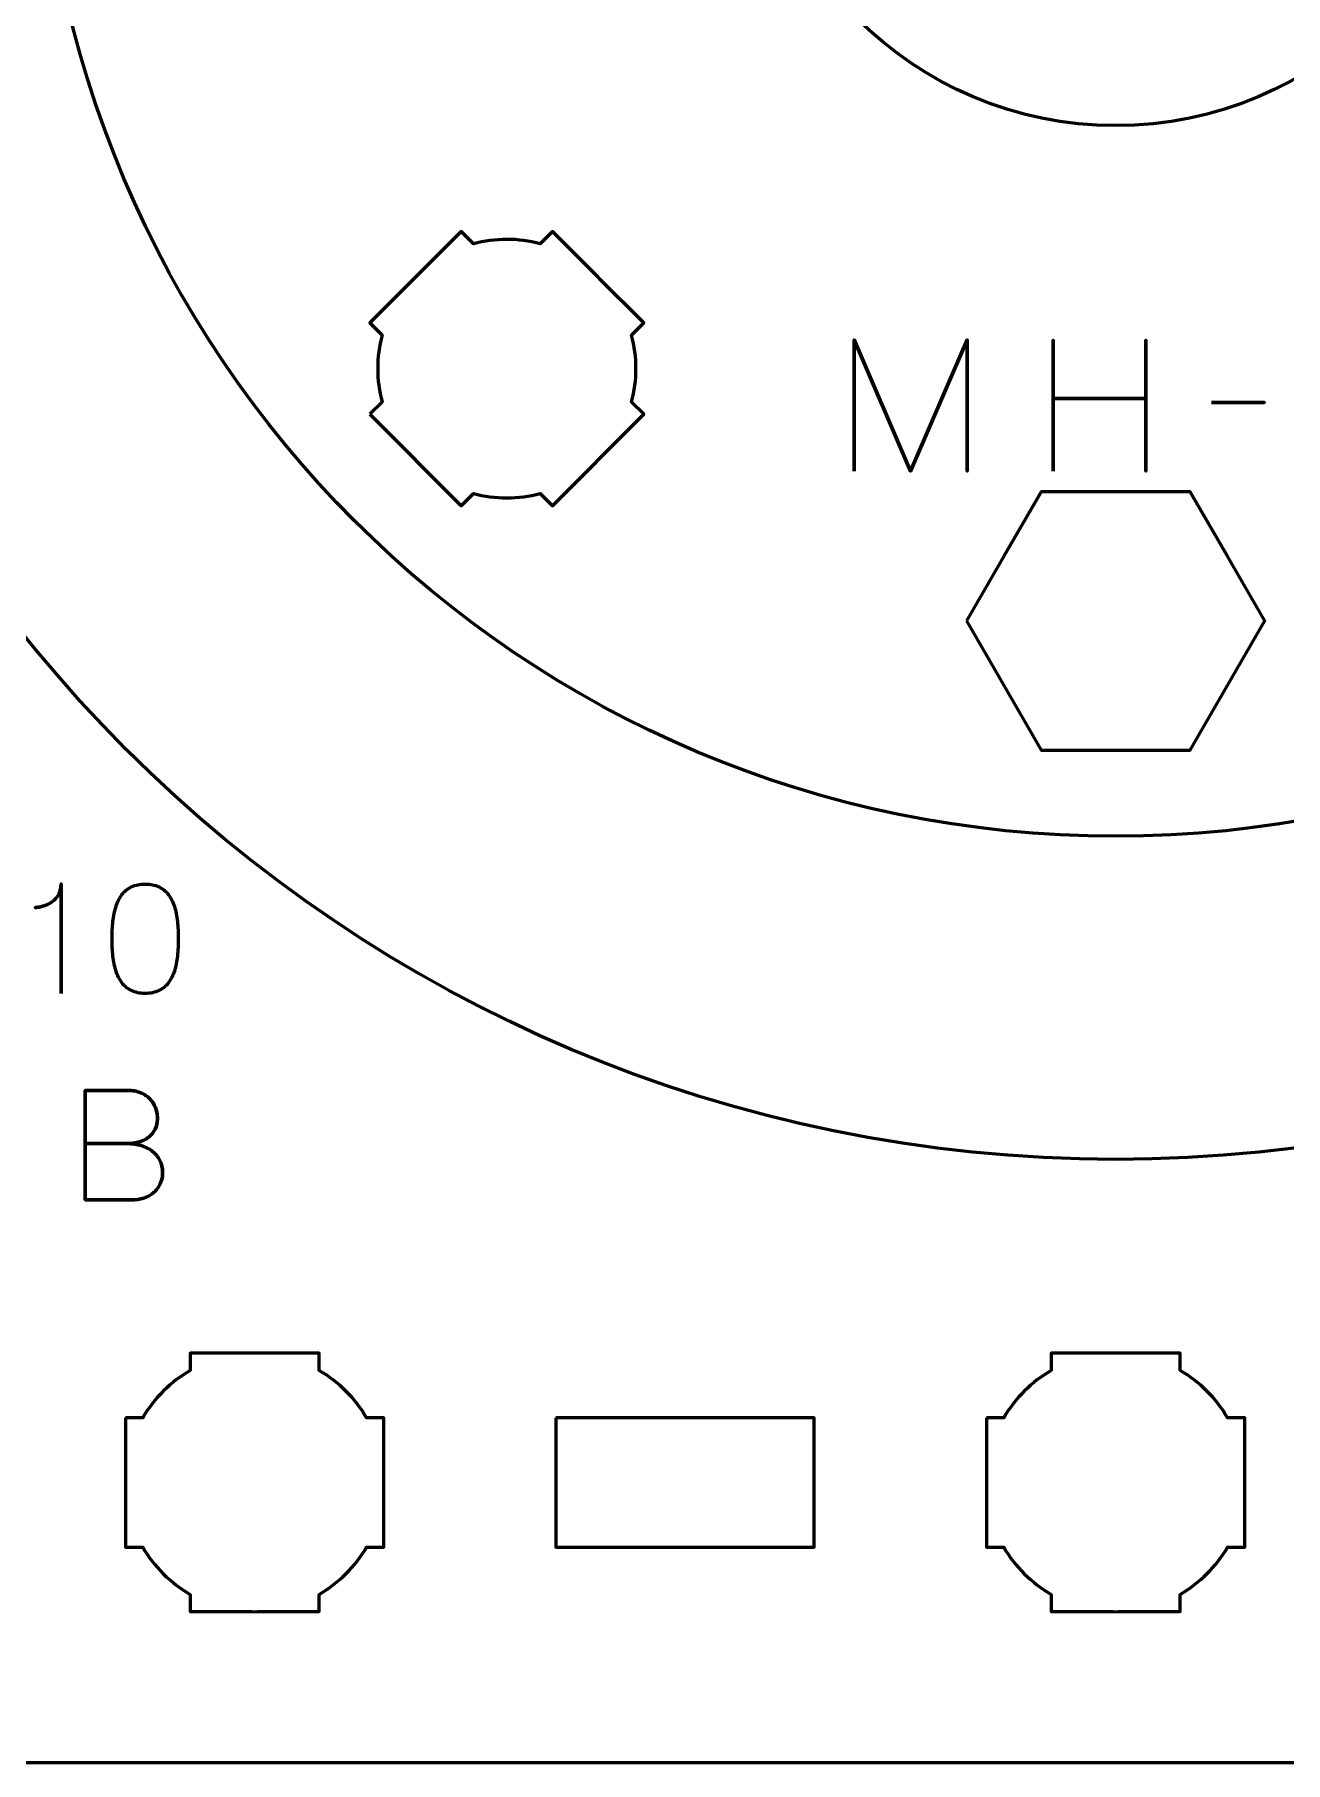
# Model space of a CAD drawing. Header units: centimetres. Extents: x -30.2 to 9.2, y -19.5 to -10.2.
# Drawn here: x -18.011 to -15.106, y -19.5 to -15.489 of the extents above; entities that cross this region are included whole.
import ezdxf

# ---------------------------------------------------------------- set-up
doc = ezdxf.new("R2010")
doc.units = ezdxf.units.CM
doc.header["$MEASUREMENT"] = 0
doc.layers.add('Layer 1', color=7, linetype='Continuous')

msp = doc.modelspace()

# ---------------------------------------------------------------- linework, layer by layer
at = {"layer": 'Layer 1', "lineweight": 53}
for centre, major_axis in [((-15.50001, -14.85001), (0, 3.25)), ((-15.50001, -14.85), (0, 2.5))]:
    msp.add_ellipse(centre, major_axis=major_axis, ratio=1, dxfattribs=at)
at = {"layer": 'Layer 1', "color": 250, "lineweight": 53}
msp.add_ellipse((-15.49999, -14.85), major_axis=(0, 0.85), ratio=1, dxfattribs=at)
at = {"layer": 'Layer 1', "lineweight": 53}
for points, knots in [([(-19.64995, -10.19995), (-19.64995, -10.19995), (-11.35005, -10.19995), (-11.35005, -10.19995), (-11.35005, -10.19995), (-11.07305, -10.19995), (-10.84995, -10.42305), (-10.84995, -10.70005), (-10.84995, -10.70005), (-10.84995, -10.70005), (-10.84995, -18.99995), (-10.84995, -18.99995), (-10.84995, -18.99995), (-10.84995, -19.27695), (-11.07305, -19.50005), (-11.35005, -19.50005), (-11.35005, -19.50005), (-11.35005, -19.50005), (-19.64995, -19.50005), (-19.64995, -19.50005), (-19.64995, -19.50005), (-19.92695, -19.50005), (-20.15005, -19.27695), (-20.15005, -18.99995), (-20.15005, -18.99995), (-20.15005, -18.99995), (-20.15005, -10.70005), (-20.15005, -10.70005), (-20.15005, -10.70005), (-20.15005, -10.42305), (-19.92695, -10.19995), (-19.64995, -10.19995)], [0, 0, 0, 0, 0.125, 0.125, 0.125, 0.125, 0.25, 0.25, 0.25, 0.25, 0.375, 0.375, 0.375, 0.375, 0.5, 0.5, 0.5, 0.5, 0.625, 0.625, 0.625, 0.625, 0.75, 0.75, 0.75, 0.75, 0.875, 0.875, 0.875, 0.875, 1, 1, 1, 1]), ([(-17.23243, -16.37027), (-17.23243, -16.37027), (-17.20401, -16.34184), (-17.20401, -16.34184), (-17.20401, -16.34184), (-17.21758, -16.29104), (-17.21756, -16.23738), (-17.20399, -16.18658), (-17.20399, -16.18658), (-17.20399, -16.18658), (-17.23243, -16.15814), (-17.23243, -16.15814), (-17.23243, -16.15814), (-17.23243, -16.15814), (-17.0203, -15.94601), (-17.0203, -15.94601), (-17.0203, -15.94601), (-17.0203, -15.94601), (-16.99188, -15.97442), (-16.99188, -15.97442), (-16.99188, -15.97442), (-16.94107, -15.96085), (-16.88737, -15.96082), (-16.83654, -15.97437), (-16.83654, -15.97437), (-16.83654, -15.97437), (-16.80817, -15.94601), (-16.80817, -15.94601), (-16.80817, -15.94601), (-16.80817, -15.94601), (-16.70534, -16.04883), (-16.70534, -16.04883), (-16.70534, -16.04883), (-16.70534, -16.04883), (-16.70201, -16.05208), (-16.70201, -16.05208), (-16.70201, -16.05208), (-16.70201, -16.05208), (-16.69877, -16.0554), (-16.69877, -16.0554), (-16.69877, -16.0554), (-16.69877, -16.0554), (-16.59604, -16.15814), (-16.59604, -16.15814), (-16.59604, -16.15814), (-16.59604, -16.15814), (-16.62437, -16.18647), (-16.62437, -16.18647), (-16.62437, -16.18647), (-16.61078, -16.23733), (-16.61077, -16.29107), (-16.62436, -16.34194), (-16.62436, -16.34194), (-16.62436, -16.34194), (-16.59604, -16.37027), (-16.59604, -16.37027), (-16.59604, -16.37027), (-16.59604, -16.37027), (-16.69735, -16.47158), (-16.69735, -16.47158), (-16.69735, -16.47158), (-16.69735, -16.47158), (-16.70201, -16.47636), (-16.70201, -16.47636), (-16.70201, -16.47636), (-16.70201, -16.47636), (-16.70679, -16.48102), (-16.70679, -16.48102), (-16.70679, -16.48102), (-16.70679, -16.48102), (-16.80817, -16.5824), (-16.80817, -16.5824), (-16.80817, -16.5824), (-16.80817, -16.5824), (-16.83652, -16.55405), (-16.83652, -16.55405), (-16.83652, -16.55405), (-16.88737, -16.56761), (-16.94108, -16.5676), (-16.99191, -16.55401), (-16.99191, -16.55401), (-16.99191, -16.55401), (-17.0203, -16.5824), (-17.0203, -16.5824), (-17.0203, -16.5824), (-17.0203, -16.5824), (-17.23243, -16.37027), (-17.23243, -16.37027)], [0, 0, 0, 0, 0.0454545, 0.0454545, 0.0454545, 0.0454545, 0.0909091, 0.0909091, 0.0909091, 0.0909091, 0.1363636, 0.1363636, 0.1363636, 0.1363636, 0.1818182, 0.1818182, 0.1818182, 0.1818182, 0.2272727, 0.2272727, 0.2272727, 0.2272727, 0.2727273, 0.2727273, 0.2727273, 0.2727273, 0.3181818, 0.3181818, 0.3181818, 0.3181818, 0.3636364, 0.3636364, 0.3636364, 0.3636364, 0.4090909, 0.4090909, 0.4090909, 0.4090909, 0.4545455, 0.4545455, 0.4545455, 0.4545455, 0.5, 0.5, 0.5, 0.5, 0.5454545, 0.5454545, 0.5454545, 0.5454545, 0.5909091, 0.5909091, 0.5909091, 0.5909091, 0.6363636, 0.6363636, 0.6363636, 0.6363636, 0.6818182, 0.6818182, 0.6818182, 0.6818182, 0.7272727, 0.7272727, 0.7272727, 0.7272727, 0.7727273, 0.7727273, 0.7727273, 0.7727273, 0.8181818, 0.8181818, 0.8181818, 0.8181818, 0.8636364, 0.8636364, 0.8636364, 0.8636364, 0.9090909, 0.9090909, 0.9090909, 0.9090909, 0.9545455, 0.9545455, 0.9545455, 0.9545455, 1, 1, 1, 1]), ([(-15.84641, -16.84997), (-15.84641, -16.84997), (-15.7598, -16.69997), (-15.7598, -16.69997), (-15.7598, -16.69997), (-15.7598, -16.69997), (-15.6732, -16.54997), (-15.6732, -16.54997), (-15.6732, -16.54997), (-15.6732, -16.54997), (-15.5, -16.54997), (-15.5, -16.54997), (-15.5, -16.54997), (-15.5, -16.54997), (-15.3268, -16.54997), (-15.3268, -16.54997), (-15.3268, -16.54997), (-15.3268, -16.54997), (-15.2402, -16.69997), (-15.2402, -16.69997), (-15.2402, -16.69997), (-15.2402, -16.69997), (-15.15359, -16.84997), (-15.15359, -16.84997), (-15.15359, -16.84997), (-15.15359, -16.84997), (-15.2402, -16.99997), (-15.2402, -16.99997), (-15.2402, -16.99997), (-15.2402, -16.99997), (-15.3268, -17.14997), (-15.3268, -17.14997), (-15.3268, -17.14997), (-15.3268, -17.14997), (-15.5, -17.14997), (-15.5, -17.14997), (-15.5, -17.14997), (-15.5, -17.14997), (-15.6732, -17.14997), (-15.6732, -17.14997), (-15.6732, -17.14997), (-15.6732, -17.14997), (-15.7598, -16.99997), (-15.7598, -16.99997), (-15.7598, -16.99997), (-15.7598, -16.99997), (-15.84641, -16.84997), (-15.84641, -16.84997)], [0, 0, 0, 0, 0.0833333, 0.0833333, 0.0833333, 0.0833333, 0.1666667, 0.1666667, 0.1666667, 0.1666667, 0.25, 0.25, 0.25, 0.25, 0.3333333, 0.3333333, 0.3333333, 0.3333333, 0.4166667, 0.4166667, 0.4166667, 0.4166667, 0.5, 0.5, 0.5, 0.5, 0.5833333, 0.5833333, 0.5833333, 0.5833333, 0.6666667, 0.6666667, 0.6666667, 0.6666667, 0.75, 0.75, 0.75, 0.75, 0.8333333, 0.8333333, 0.8333333, 0.8333333, 0.9166667, 0.9166667, 0.9166667, 0.9166667, 1, 1, 1, 1]), ([(-17.80001, -18.69997), (-17.80001, -18.69997), (-17.75981, -18.69997), (-17.75981, -18.69997), (-17.75981, -18.69997), (-17.73348, -18.65445), (-17.69552, -18.61652), (-17.65001, -18.59019), (-17.65001, -18.59019), (-17.65001, -18.59019), (-17.65001, -18.54997), (-17.65001, -18.54997), (-17.65001, -18.54997), (-17.65001, -18.54997), (-17.35001, -18.54997), (-17.35001, -18.54997), (-17.35001, -18.54997), (-17.35001, -18.54997), (-17.35001, -18.59016), (-17.35001, -18.59016), (-17.35001, -18.59016), (-17.30448, -18.61649), (-17.26649, -18.65444), (-17.24013, -18.69997), (-17.24013, -18.69997), (-17.24013, -18.69997), (-17.20001, -18.69997), (-17.20001, -18.69997), (-17.20001, -18.69997), (-17.20001, -18.69997), (-17.20001, -18.84539), (-17.20001, -18.84539), (-17.20001, -18.84539), (-17.20001, -18.84539), (-17.19995, -18.85004), (-17.19995, -18.85004), (-17.19995, -18.85004), (-17.19995, -18.85004), (-17.20001, -18.85468), (-17.20001, -18.85468), (-17.20001, -18.85468), (-17.20001, -18.85468), (-17.20001, -18.99997), (-17.20001, -18.99997), (-17.20001, -18.99997), (-17.20001, -18.99997), (-17.24008, -18.99997), (-17.24008, -18.99997), (-17.24008, -18.99997), (-17.26643, -19.04554), (-17.30443, -19.08355), (-17.35001, -19.10991), (-17.35001, -19.10991), (-17.35001, -19.10991), (-17.35001, -19.14997), (-17.35001, -19.14997), (-17.35001, -19.14997), (-17.35001, -19.14997), (-17.49329, -19.14997), (-17.49329, -19.14997), (-17.49329, -19.14997), (-17.49329, -19.14997), (-17.49996, -19.15005), (-17.49996, -19.15005), (-17.49996, -19.15005), (-17.49996, -19.15005), (-17.50664, -19.14997), (-17.50664, -19.14997), (-17.50664, -19.14997), (-17.50664, -19.14997), (-17.65001, -19.14997), (-17.65001, -19.14997), (-17.65001, -19.14997), (-17.65001, -19.14997), (-17.65001, -19.10987), (-17.65001, -19.10987), (-17.65001, -19.10987), (-17.69555, -19.08351), (-17.73353, -19.04552), (-17.75986, -18.99997), (-17.75986, -18.99997), (-17.75986, -18.99997), (-17.80001, -18.99997), (-17.80001, -18.99997), (-17.80001, -18.99997), (-17.80001, -18.99997), (-17.80001, -18.69997), (-17.80001, -18.69997)], [0, 0, 0, 0, 0.0454545, 0.0454545, 0.0454545, 0.0454545, 0.0909091, 0.0909091, 0.0909091, 0.0909091, 0.1363636, 0.1363636, 0.1363636, 0.1363636, 0.1818182, 0.1818182, 0.1818182, 0.1818182, 0.2272727, 0.2272727, 0.2272727, 0.2272727, 0.2727273, 0.2727273, 0.2727273, 0.2727273, 0.3181818, 0.3181818, 0.3181818, 0.3181818, 0.3636364, 0.3636364, 0.3636364, 0.3636364, 0.4090909, 0.4090909, 0.4090909, 0.4090909, 0.4545455, 0.4545455, 0.4545455, 0.4545455, 0.5, 0.5, 0.5, 0.5, 0.5454545, 0.5454545, 0.5454545, 0.5454545, 0.5909091, 0.5909091, 0.5909091, 0.5909091, 0.6363636, 0.6363636, 0.6363636, 0.6363636, 0.6818182, 0.6818182, 0.6818182, 0.6818182, 0.7272727, 0.7272727, 0.7272727, 0.7272727, 0.7727273, 0.7727273, 0.7727273, 0.7727273, 0.8181818, 0.8181818, 0.8181818, 0.8181818, 0.8636364, 0.8636364, 0.8636364, 0.8636364, 0.9090909, 0.9090909, 0.9090909, 0.9090909, 0.9545455, 0.9545455, 0.9545455, 0.9545455, 1, 1, 1, 1]), ([(-15.80001, -18.69997), (-15.80001, -18.69997), (-15.75981, -18.69997), (-15.75981, -18.69997), (-15.75981, -18.69997), (-15.73348, -18.65445), (-15.69552, -18.61652), (-15.65001, -18.59019), (-15.65001, -18.59019), (-15.65001, -18.59019), (-15.65001, -18.54997), (-15.65001, -18.54997), (-15.65001, -18.54997), (-15.65001, -18.54997), (-15.35001, -18.54997), (-15.35001, -18.54997), (-15.35001, -18.54997), (-15.35001, -18.54997), (-15.35001, -18.59016), (-15.35001, -18.59016), (-15.35001, -18.59016), (-15.30448, -18.61649), (-15.26649, -18.65444), (-15.24013, -18.69997), (-15.24013, -18.69997), (-15.24013, -18.69997), (-15.20001, -18.69997), (-15.20001, -18.69997), (-15.20001, -18.69997), (-15.20001, -18.69997), (-15.20001, -18.84539), (-15.20001, -18.84539), (-15.20001, -18.84539), (-15.20001, -18.84539), (-15.19995, -18.85004), (-15.19995, -18.85004), (-15.19995, -18.85004), (-15.19995, -18.85004), (-15.20001, -18.85468), (-15.20001, -18.85468), (-15.20001, -18.85468), (-15.20001, -18.85468), (-15.20001, -18.99997), (-15.20001, -18.99997), (-15.20001, -18.99997), (-15.20001, -18.99997), (-15.24008, -18.99997), (-15.24008, -18.99997), (-15.24008, -18.99997), (-15.26643, -19.04554), (-15.30443, -19.08355), (-15.35001, -19.10991), (-15.35001, -19.10991), (-15.35001, -19.10991), (-15.35001, -19.14997), (-15.35001, -19.14997), (-15.35001, -19.14997), (-15.35001, -19.14997), (-15.49329, -19.14997), (-15.49329, -19.14997), (-15.49329, -19.14997), (-15.49329, -19.14997), (-15.49996, -19.15005), (-15.49996, -19.15005), (-15.49996, -19.15005), (-15.49996, -19.15005), (-15.50664, -19.14997), (-15.50664, -19.14997), (-15.50664, -19.14997), (-15.50664, -19.14997), (-15.65001, -19.14997), (-15.65001, -19.14997), (-15.65001, -19.14997), (-15.65001, -19.14997), (-15.65001, -19.10987), (-15.65001, -19.10987), (-15.65001, -19.10987), (-15.69555, -19.08351), (-15.73353, -19.04552), (-15.75986, -18.99997), (-15.75986, -18.99997), (-15.75986, -18.99997), (-15.80001, -18.99997), (-15.80001, -18.99997), (-15.80001, -18.99997), (-15.80001, -18.99997), (-15.80001, -18.69997), (-15.80001, -18.69997)], [0, 0, 0, 0, 0.0454545, 0.0454545, 0.0454545, 0.0454545, 0.0909091, 0.0909091, 0.0909091, 0.0909091, 0.1363636, 0.1363636, 0.1363636, 0.1363636, 0.1818182, 0.1818182, 0.1818182, 0.1818182, 0.2272727, 0.2272727, 0.2272727, 0.2272727, 0.2727273, 0.2727273, 0.2727273, 0.2727273, 0.3181818, 0.3181818, 0.3181818, 0.3181818, 0.3636364, 0.3636364, 0.3636364, 0.3636364, 0.4090909, 0.4090909, 0.4090909, 0.4090909, 0.4545455, 0.4545455, 0.4545455, 0.4545455, 0.5, 0.5, 0.5, 0.5, 0.5454545, 0.5454545, 0.5454545, 0.5454545, 0.5909091, 0.5909091, 0.5909091, 0.5909091, 0.6363636, 0.6363636, 0.6363636, 0.6363636, 0.6818182, 0.6818182, 0.6818182, 0.6818182, 0.7272727, 0.7272727, 0.7272727, 0.7272727, 0.7727273, 0.7727273, 0.7727273, 0.7727273, 0.8181818, 0.8181818, 0.8181818, 0.8181818, 0.8636364, 0.8636364, 0.8636364, 0.8636364, 0.9090909, 0.9090909, 0.9090909, 0.9090909, 0.9545455, 0.9545455, 0.9545455, 0.9545455, 1, 1, 1, 1]), ([(-16.80004, -18.69995), (-16.80004, -18.69995), (-16.20003, -18.69995), (-16.20003, -18.69995), (-16.20003, -18.69995), (-16.20003, -18.69995), (-16.20003, -18.99995), (-16.20003, -18.99995), (-16.20003, -18.99995), (-16.20003, -18.99995), (-16.80004, -18.99995), (-16.80004, -18.99995), (-16.80004, -18.99995), (-16.80004, -18.99995), (-16.80004, -18.69995), (-16.80004, -18.69995)], [0, 0, 0, 0, 0.25, 0.25, 0.25, 0.25, 0.5, 0.5, 0.5, 0.5, 0.75, 0.75, 0.75, 0.75, 1, 1, 1, 1])]:
    msp.add_open_spline(points, degree=3, knots=knots, dxfattribs=at)
at = {"layer": 'Layer 1', "color": 5, "lineweight": 53}
for points, knots in [([(-16.10772, -16.50261), (-16.10772, -16.50261), (-16.10772, -16.19739), (-16.10772, -16.19739), (-16.10772, -16.19739), (-16.10772, -16.19739), (-15.97649, -16.50261), (-15.97649, -16.50261), (-15.97649, -16.50261), (-15.97649, -16.50261), (-15.84483, -16.19739), (-15.84483, -16.19739), (-15.84483, -16.19739), (-15.84483, -16.19739), (-15.84483, -16.50261), (-15.84483, -16.50261), (-15.84483, -16.50261), (-15.84483, -16.50261), (-15.84483, -16.19739), (-15.84483, -16.19739), (-15.84483, -16.19739), (-15.84483, -16.19739), (-15.97649, -16.50261), (-15.97649, -16.50261), (-15.97649, -16.50261), (-15.97649, -16.50261), (-16.10772, -16.19739), (-16.10772, -16.19739), (-16.10772, -16.19739), (-16.10772, -16.19739), (-16.10772, -16.50261), (-16.10772, -16.50261)], [0, 0, 0, 0, 0.125, 0.125, 0.125, 0.125, 0.25, 0.25, 0.25, 0.25, 0.375, 0.375, 0.375, 0.375, 0.5, 0.5, 0.5, 0.5, 0.625, 0.625, 0.625, 0.625, 0.75, 0.75, 0.75, 0.75, 0.875, 0.875, 0.875, 0.875, 1, 1, 1, 1]), ([(-15.64502, -16.50261), (-15.64502, -16.50261), (-15.64502, -16.3337), (-15.64502, -16.3337), (-15.64502, -16.3337), (-15.64502, -16.3337), (-15.42955, -16.3337), (-15.42955, -16.3337), (-15.42955, -16.3337), (-15.42955, -16.3337), (-15.42955, -16.50261), (-15.42955, -16.50261), (-15.42955, -16.50261), (-15.42955, -16.50261), (-15.42955, -16.19781), (-15.42955, -16.19781), (-15.42955, -16.19781), (-15.42955, -16.19781), (-15.42955, -16.3337), (-15.42955, -16.3337), (-15.42955, -16.3337), (-15.42955, -16.3337), (-15.64502, -16.3337), (-15.64502, -16.3337), (-15.64502, -16.3337), (-15.64502, -16.3337), (-15.64502, -16.19781), (-15.64502, -16.19781), (-15.64502, -16.19781), (-15.64502, -16.19781), (-15.64502, -16.50261), (-15.64502, -16.50261)], [0, 0, 0, 0, 0.125, 0.125, 0.125, 0.125, 0.25, 0.25, 0.25, 0.25, 0.375, 0.375, 0.375, 0.375, 0.5, 0.5, 0.5, 0.5, 0.625, 0.625, 0.625, 0.625, 0.75, 0.75, 0.75, 0.75, 0.875, 0.875, 0.875, 0.875, 1, 1, 1, 1]), ([(-15.27757, -16.34301), (-15.27757, -16.34301), (-15.15438, -16.34301), (-15.15438, -16.34301), (-15.15438, -16.34301), (-15.15438, -16.34301), (-15.27757, -16.34301), (-15.27757, -16.34301)], [0, 0, 0, 0, 0.5, 0.5, 0.5, 0.5, 1, 1, 1, 1]), ([(-17.94968, -17.71477), (-17.94968, -17.71477), (-17.94968, -17.46042), (-17.94968, -17.46042), (-17.94968, -17.46042), (-17.94974, -17.46906), (-17.95126, -17.47647), (-17.9542, -17.48264), (-17.9542, -17.48264), (-17.95709, -17.48887), (-17.96091, -17.49399), (-17.96561, -17.4981), (-17.96561, -17.4981), (-17.97031, -17.50222), (-17.97537, -17.50551), (-17.98078, -17.50798), (-17.98078, -17.50798), (-17.98619, -17.51039), (-17.99142, -17.51222), (-17.99648, -17.51333), (-17.99648, -17.51333), (-18.00159, -17.51451), (-18.00595, -17.51521), (-18.00965, -17.51545), (-18.00965, -17.51545), (-18.00595, -17.51521), (-18.00159, -17.51451), (-17.99648, -17.51333), (-17.99648, -17.51333), (-17.99142, -17.51222), (-17.98619, -17.51039), (-17.98078, -17.50798), (-17.98078, -17.50798), (-17.97537, -17.50551), (-17.97031, -17.50222), (-17.96561, -17.4981), (-17.96561, -17.4981), (-17.96091, -17.49399), (-17.95709, -17.48887), (-17.9542, -17.48264), (-17.9542, -17.48264), (-17.95126, -17.47647), (-17.94974, -17.46906), (-17.94968, -17.46042), (-17.94968, -17.46042), (-17.94968, -17.46042), (-17.94968, -17.71477), (-17.94968, -17.71477)], [0, 0, 0, 0, 0.0833333, 0.0833333, 0.0833333, 0.0833333, 0.1666667, 0.1666667, 0.1666667, 0.1666667, 0.25, 0.25, 0.25, 0.25, 0.3333333, 0.3333333, 0.3333333, 0.3333333, 0.4166667, 0.4166667, 0.4166667, 0.4166667, 0.5, 0.5, 0.5, 0.5, 0.5833333, 0.5833333, 0.5833333, 0.5833333, 0.6666667, 0.6666667, 0.6666667, 0.6666667, 0.75, 0.75, 0.75, 0.75, 0.8333333, 0.8333333, 0.8333333, 0.8333333, 0.9166667, 0.9166667, 0.9166667, 0.9166667, 1, 1, 1, 1]), ([(-17.75423, -17.71477), (-17.74189, -17.71471), (-17.73124, -17.71254), (-17.72237, -17.7083), (-17.72237, -17.7083), (-17.71355, -17.70407), (-17.7062, -17.69801), (-17.70032, -17.69031), (-17.70032, -17.69031), (-17.6945, -17.68255), (-17.68991, -17.67338), (-17.6865, -17.66279), (-17.6865, -17.66279), (-17.68315, -17.65221), (-17.68074, -17.64063), (-17.67939, -17.62793), (-17.67939, -17.62793), (-17.67797, -17.61523), (-17.67727, -17.60188), (-17.67733, -17.58777), (-17.67733, -17.58777), (-17.67727, -17.57372), (-17.67797, -17.56037), (-17.67939, -17.54773), (-17.67939, -17.54773), (-17.68074, -17.53509), (-17.68315, -17.52345), (-17.6865, -17.51286), (-17.6865, -17.51286), (-17.68991, -17.50234), (-17.6945, -17.49317), (-17.70032, -17.48535), (-17.70032, -17.48535), (-17.7062, -17.47758), (-17.71355, -17.47153), (-17.72237, -17.46729), (-17.72237, -17.46729), (-17.73124, -17.463), (-17.74189, -17.46083), (-17.75423, -17.46077), (-17.75423, -17.46077), (-17.76658, -17.46083), (-17.77722, -17.463), (-17.7861, -17.46729), (-17.7861, -17.46729), (-17.79492, -17.47153), (-17.80227, -17.47758), (-17.80815, -17.48535), (-17.80815, -17.48535), (-17.81397, -17.49317), (-17.81856, -17.50234), (-17.82197, -17.51286), (-17.82197, -17.51286), (-17.82532, -17.52345), (-17.82773, -17.53509), (-17.82908, -17.54773), (-17.82908, -17.54773), (-17.83049, -17.56037), (-17.8312, -17.57372), (-17.83114, -17.58777), (-17.83114, -17.58777), (-17.8312, -17.60188), (-17.83049, -17.61523), (-17.82908, -17.62793), (-17.82908, -17.62793), (-17.82773, -17.64063), (-17.82532, -17.65221), (-17.82197, -17.66279), (-17.82197, -17.66279), (-17.81856, -17.67338), (-17.81397, -17.68255), (-17.80815, -17.69031), (-17.80815, -17.69031), (-17.80227, -17.69801), (-17.79492, -17.70407), (-17.7861, -17.7083), (-17.7861, -17.7083), (-17.77722, -17.71254), (-17.76658, -17.71471), (-17.75423, -17.71477)], [0, 0, 0, 0, 0.05, 0.05, 0.05, 0.05, 0.1, 0.1, 0.1, 0.1, 0.15, 0.15, 0.15, 0.15, 0.2, 0.2, 0.2, 0.2, 0.25, 0.25, 0.25, 0.25, 0.3, 0.3, 0.3, 0.3, 0.35, 0.35, 0.35, 0.35, 0.4, 0.4, 0.4, 0.4, 0.45, 0.45, 0.45, 0.45, 0.5, 0.5, 0.5, 0.5, 0.55, 0.55, 0.55, 0.55, 0.6, 0.6, 0.6, 0.6, 0.65, 0.65, 0.65, 0.65, 0.7, 0.7, 0.7, 0.7, 0.75, 0.75, 0.75, 0.75, 0.8, 0.8, 0.8, 0.8, 0.85, 0.85, 0.85, 0.85, 0.9, 0.9, 0.9, 0.9, 0.95, 0.95, 0.95, 0.95, 1, 1, 1, 1]), ([(-17.75423, -17.71477), (-17.74189, -17.71471), (-17.73124, -17.71254), (-17.72237, -17.7083), (-17.72237, -17.7083), (-17.71355, -17.70407), (-17.7062, -17.69801), (-17.70032, -17.69031), (-17.70032, -17.69031), (-17.6945, -17.68255), (-17.68991, -17.67338), (-17.6865, -17.66279), (-17.6865, -17.66279), (-17.68315, -17.65221), (-17.68074, -17.64063), (-17.67939, -17.62793), (-17.67939, -17.62793), (-17.67797, -17.61523), (-17.67727, -17.60188), (-17.67733, -17.58777), (-17.67733, -17.58777), (-17.67727, -17.57372), (-17.67797, -17.56037), (-17.67939, -17.54773), (-17.67939, -17.54773), (-17.68074, -17.53509), (-17.68315, -17.52345), (-17.6865, -17.51286), (-17.6865, -17.51286), (-17.68991, -17.50234), (-17.6945, -17.49317), (-17.70032, -17.48535), (-17.70032, -17.48535), (-17.7062, -17.47758), (-17.71355, -17.47153), (-17.72237, -17.46729), (-17.72237, -17.46729), (-17.73124, -17.463), (-17.74189, -17.46083), (-17.75423, -17.46077), (-17.75423, -17.46077), (-17.76658, -17.46083), (-17.77722, -17.463), (-17.7861, -17.46729), (-17.7861, -17.46729), (-17.79492, -17.47153), (-17.80227, -17.47758), (-17.80815, -17.48535), (-17.80815, -17.48535), (-17.81397, -17.49317), (-17.81856, -17.50234), (-17.82197, -17.51286), (-17.82197, -17.51286), (-17.82532, -17.52345), (-17.82773, -17.53509), (-17.82908, -17.54773), (-17.82908, -17.54773), (-17.83049, -17.56037), (-17.8312, -17.57372), (-17.83114, -17.58777), (-17.83114, -17.58777), (-17.8312, -17.60188), (-17.83049, -17.61523), (-17.82908, -17.62793), (-17.82908, -17.62793), (-17.82773, -17.64063), (-17.82532, -17.65221), (-17.82197, -17.66279), (-17.82197, -17.66279), (-17.81856, -17.67338), (-17.81397, -17.68255), (-17.80815, -17.69031), (-17.80815, -17.69031), (-17.80227, -17.69801), (-17.79492, -17.70407), (-17.7861, -17.7083), (-17.7861, -17.7083), (-17.77722, -17.71254), (-17.76658, -17.71471), (-17.75423, -17.71477)], [0, 0, 0, 0, 0.05, 0.05, 0.05, 0.05, 0.1, 0.1, 0.1, 0.1, 0.15, 0.15, 0.15, 0.15, 0.2, 0.2, 0.2, 0.2, 0.25, 0.25, 0.25, 0.25, 0.3, 0.3, 0.3, 0.3, 0.35, 0.35, 0.35, 0.35, 0.4, 0.4, 0.4, 0.4, 0.45, 0.45, 0.45, 0.45, 0.5, 0.5, 0.5, 0.5, 0.55, 0.55, 0.55, 0.55, 0.6, 0.6, 0.6, 0.6, 0.65, 0.65, 0.65, 0.65, 0.7, 0.7, 0.7, 0.7, 0.75, 0.75, 0.75, 0.75, 0.8, 0.8, 0.8, 0.8, 0.85, 0.85, 0.85, 0.85, 0.9, 0.9, 0.9, 0.9, 0.95, 0.95, 0.95, 0.95, 1, 1, 1, 1]), ([(-17.89393, -18.06331), (-17.89393, -18.06331), (-17.79621, -18.06331), (-17.79621, -18.06331), (-17.79621, -18.06331), (-17.78351, -18.06325), (-17.77269, -18.06149), (-17.76358, -18.05802), (-17.76358, -18.05802), (-17.75452, -18.05461), (-17.74717, -18.04996), (-17.74147, -18.04414), (-17.74147, -18.04414), (-17.73577, -18.03832), (-17.73165, -18.03173), (-17.72906, -18.02444), (-17.72906, -18.02444), (-17.72654, -18.01721), (-17.72536, -18.00969), (-17.72565, -18.00192), (-17.72565, -18.00192), (-17.72601, -17.99416), (-17.72765, -17.98664), (-17.73059, -17.97929), (-17.73059, -17.97929), (-17.73347, -17.97194), (-17.73782, -17.96529), (-17.74353, -17.95936), (-17.74353, -17.95936), (-17.74923, -17.95342), (-17.75635, -17.94871), (-17.76499, -17.94524), (-17.76499, -17.94524), (-17.77363, -17.94172), (-17.7838, -17.93989), (-17.7955, -17.93984), (-17.7955, -17.93984), (-17.7955, -17.93984), (-17.89393, -17.93984), (-17.89393, -17.93984), (-17.89393, -17.93984), (-17.89393, -17.93984), (-17.89393, -18.19419), (-17.89393, -18.19419), (-17.89393, -18.19419), (-17.89393, -18.19419), (-17.78563, -18.19419), (-17.78563, -18.19419), (-17.78563, -18.19419), (-17.77551, -18.19419), (-17.76611, -18.19272), (-17.7574, -18.18984), (-17.7574, -18.18984), (-17.7487, -18.1869), (-17.74112, -18.18272), (-17.73453, -18.17714), (-17.73453, -18.17714), (-17.72801, -18.17161), (-17.72289, -18.16491), (-17.71924, -18.15697), (-17.71924, -18.15697), (-17.7156, -18.14903), (-17.71372, -18.14004), (-17.71366, -18.12998), (-17.71366, -18.12998), (-17.71389, -18.11987), (-17.71601, -18.11076), (-17.72007, -18.10258), (-17.72007, -18.10258), (-17.72412, -18.09441), (-17.72977, -18.08742), (-17.73706, -18.08154), (-17.73706, -18.08154), (-17.74435, -18.07571), (-17.75305, -18.07119), (-17.76305, -18.06807), (-17.76305, -18.06807), (-17.77304, -18.06495), (-17.7841, -18.06337), (-17.79621, -18.06331), (-17.79621, -18.06331), (-17.7841, -18.06337), (-17.77304, -18.06495), (-17.76305, -18.06807), (-17.76305, -18.06807), (-17.75305, -18.07119), (-17.74435, -18.07571), (-17.73706, -18.08154), (-17.73706, -18.08154), (-17.72977, -18.08742), (-17.72412, -18.09441), (-17.72007, -18.10258), (-17.72007, -18.10258), (-17.71601, -18.11076), (-17.71389, -18.11987), (-17.71366, -18.12998), (-17.71366, -18.12998), (-17.71372, -18.14004), (-17.7156, -18.14903), (-17.71924, -18.15697), (-17.71924, -18.15697), (-17.72289, -18.16491), (-17.72801, -18.17161), (-17.73453, -18.17714), (-17.73453, -18.17714), (-17.74112, -18.18272), (-17.7487, -18.1869), (-17.7574, -18.18984), (-17.7574, -18.18984), (-17.76611, -18.19272), (-17.77551, -18.19419), (-17.78563, -18.19419), (-17.78563, -18.19419), (-17.78563, -18.19419), (-17.89393, -18.19419), (-17.89393, -18.19419), (-17.89393, -18.19419), (-17.89393, -18.19419), (-17.89393, -17.93984), (-17.89393, -17.93984), (-17.89393, -17.93984), (-17.89393, -17.93984), (-17.7955, -17.93984), (-17.7955, -17.93984), (-17.7955, -17.93984), (-17.7838, -17.93989), (-17.77363, -17.94172), (-17.76499, -17.94524), (-17.76499, -17.94524), (-17.75635, -17.94871), (-17.74923, -17.95342), (-17.74353, -17.95936), (-17.74353, -17.95936), (-17.73782, -17.96529), (-17.73347, -17.97194), (-17.73059, -17.97929), (-17.73059, -17.97929), (-17.72765, -17.98664), (-17.72601, -17.99416), (-17.72565, -18.00192), (-17.72565, -18.00192), (-17.72536, -18.00969), (-17.72654, -18.01721), (-17.72906, -18.02444), (-17.72906, -18.02444), (-17.73165, -18.03173), (-17.73577, -18.03832), (-17.74147, -18.04414), (-17.74147, -18.04414), (-17.74717, -18.04996), (-17.75452, -18.05461), (-17.76358, -18.05802), (-17.76358, -18.05802), (-17.77269, -18.06149), (-17.78351, -18.06325), (-17.79621, -18.06331), (-17.79621, -18.06331), (-17.79621, -18.06331), (-17.89393, -18.06331), (-17.89393, -18.06331)], [0, 0, 0, 0, 0.025, 0.025, 0.025, 0.025, 0.05, 0.05, 0.05, 0.05, 0.075, 0.075, 0.075, 0.075, 0.1, 0.1, 0.1, 0.1, 0.125, 0.125, 0.125, 0.125, 0.15, 0.15, 0.15, 0.15, 0.175, 0.175, 0.175, 0.175, 0.2, 0.2, 0.2, 0.2, 0.225, 0.225, 0.225, 0.225, 0.25, 0.25, 0.25, 0.25, 0.275, 0.275, 0.275, 0.275, 0.3, 0.3, 0.3, 0.3, 0.325, 0.325, 0.325, 0.325, 0.35, 0.35, 0.35, 0.35, 0.375, 0.375, 0.375, 0.375, 0.4, 0.4, 0.4, 0.4, 0.425, 0.425, 0.425, 0.425, 0.45, 0.45, 0.45, 0.45, 0.475, 0.475, 0.475, 0.475, 0.5, 0.5, 0.5, 0.5, 0.525, 0.525, 0.525, 0.525, 0.55, 0.55, 0.55, 0.55, 0.575, 0.575, 0.575, 0.575, 0.6, 0.6, 0.6, 0.6, 0.625, 0.625, 0.625, 0.625, 0.65, 0.65, 0.65, 0.65, 0.675, 0.675, 0.675, 0.675, 0.7, 0.7, 0.7, 0.7, 0.725, 0.725, 0.725, 0.725, 0.75, 0.75, 0.75, 0.75, 0.775, 0.775, 0.775, 0.775, 0.8, 0.8, 0.8, 0.8, 0.825, 0.825, 0.825, 0.825, 0.85, 0.85, 0.85, 0.85, 0.875, 0.875, 0.875, 0.875, 0.9, 0.9, 0.9, 0.9, 0.925, 0.925, 0.925, 0.925, 0.95, 0.95, 0.95, 0.95, 0.975, 0.975, 0.975, 0.975, 1, 1, 1, 1])]:
    msp.add_open_spline(points, degree=3, knots=knots, dxfattribs=at)

doc.saveas('drawing.dxf')
